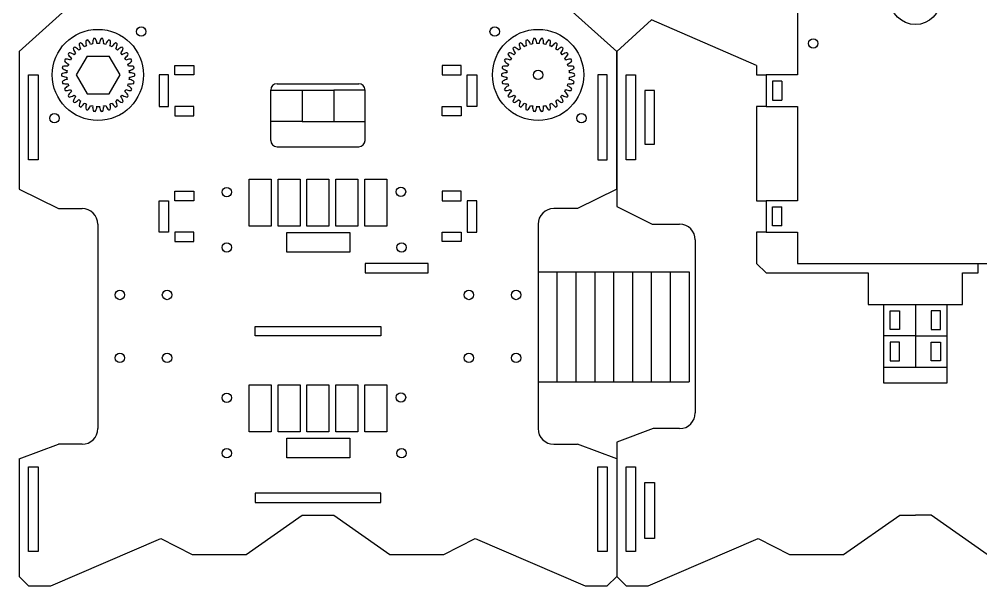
# Model space of a CAD drawing. Header units: millimetres. Extents: x 0 to 460, y 0 to 400.
# Drawn here: x 0 to 305.8, y 0 to 180.2 of the extents above; entities that cross this region are included whole.
import ezdxf

# ---------------------------------------------------------------- set-up
doc = ezdxf.new("R2010")
doc.units = ezdxf.units.MM
doc.layers.add('OL', color=1, linetype='Continuous')

msp = doc.modelspace()

# ---------------------------------------------------------------- linework, layer by layer
at = {"layer": 'OL'}
for p, q in [((0, 170), (25, 192.5)), ((190, 170), (165, 192.5)), ((201.11, 180), (190, 170)), ((234.5, 165.52), (201.11, 180)), ((17.52, 171.32), (17.32, 171.15)), ((19.29, 172.58), (19.06, 172.44)), ((19.52, 172.71), (19.29, 172.58)), ((20.7, 171.48), (20.59, 171.7)), ((21.51, 173.57), (21.26, 173.48)), ((21.29, 172.01), (21.38, 171.78)), ((21.77, 173.65), (21.51, 173.57)), ((22.66, 172.2), (22.6, 172.44)), ((23.35, 172.6), (23.4, 172.35)), ((23.89, 174.07), (23.62, 174.04)), ((24.16, 174.1), (23.89, 174.07)), ((24.73, 172.49), (24.72, 172.74)), ((25.49, 172.74), (25.48, 172.49)), ((26.32, 174.07), (26.06, 174.1)), ((26.59, 174.04), (26.32, 174.07)), ((26.82, 172.35), (26.86, 172.6)), ((27.61, 172.44), (27.55, 172.2)), ((28.7, 173.57), (28.45, 173.65)), ((28.96, 173.48), (28.7, 173.57)), ((28.83, 171.78), (28.92, 172.01)), ((29.62, 171.7), (29.51, 171.48)), ((30.93, 172.58), (30.69, 172.71)), ((31.16, 172.44), (30.93, 172.58)), ((32.89, 171.15), (32.69, 171.32)), ((157.42, 171.32), (157.21, 171.15)), ((159.18, 172.58), (158.95, 172.44)), ((159.42, 172.71), (159.18, 172.58)), ((160.59, 171.48), (160.48, 171.7)), ((161.4, 173.57), (161.15, 173.48)), ((161.18, 172.01), (161.28, 171.78)), ((161.66, 173.65), (161.4, 173.57)), ((162.56, 172.2), (162.49, 172.44)), ((163.25, 172.6), (163.29, 172.35)), ((163.78, 174.07), (163.52, 174.04)), ((164.05, 174.1), (163.78, 174.07)), ((164.63, 172.49), (164.62, 172.74)), ((165.38, 172.74), (165.37, 172.49)), ((166.22, 174.07), (165.95, 174.1)), ((166.48, 174.04), (166.22, 174.07)), ((166.71, 172.35), (166.75, 172.6)), ((167.51, 172.44), (167.44, 172.2)), ((168.6, 173.57), (168.34, 173.65)), ((168.85, 173.48), (168.6, 173.57)), ((168.72, 171.78), (168.82, 172.01)), ((169.52, 171.7), (169.41, 171.48)), ((170.82, 172.58), (170.58, 172.71)), ((171.05, 172.44), (170.82, 172.58)), ((172.79, 171.15), (172.58, 171.32)), ((15.69, 169.34), (15.54, 169.12)), ((15.85, 169.55), (15.69, 169.34)), ((17.32, 171.15), (17.12, 170.97)), ((17.43, 168.91), (17.24, 169.07)), ((17.75, 169.64), (17.93, 169.46)), ((21.61, 168.5), (18.11, 162.5)), ((18.93, 170.36), (18.78, 170.56)), ((19.4, 171.01), (19.54, 170.8)), ((21.61, 168.5), (28.61, 168.5)), ((32.11, 162.5), (28.61, 168.5)), ((30.68, 170.8), (30.82, 171.01)), ((31.44, 170.56), (31.28, 170.36)), ((32.28, 169.46), (32.46, 169.64)), ((32.98, 169.07), (32.78, 168.91)), ((33.09, 170.97), (32.89, 171.15)), ((34.52, 169.34), (34.36, 169.55)), ((34.68, 169.12), (34.52, 169.34)), ((155.59, 169.34), (155.43, 169.12)), ((155.75, 169.55), (155.59, 169.34)), ((157.21, 171.15), (157.02, 170.97)), ((157.32, 168.91), (157.13, 169.07)), ((157.64, 169.64), (157.82, 169.46)), ((158.82, 170.36), (158.67, 170.56)), ((159.29, 171.01), (159.43, 170.8)), ((170.57, 170.8), (170.71, 171.01)), ((171.33, 170.56), (171.18, 170.36)), ((172.18, 169.46), (172.36, 169.64)), ((172.87, 169.07), (172.68, 168.91)), ((172.98, 170.97), (172.79, 171.15)), ((174.41, 169.34), (174.25, 169.55)), ((174.57, 169.12), (174.41, 169.34)), ((190, 170), (190, 126.2)), ((13.78, 165.18), (13.73, 164.92)), ((14.48, 167.23), (14.37, 166.99)), ((14.59, 167.48), (14.48, 167.23)), ((15.49, 165.23), (15.25, 165.3)), ((15.48, 166.03), (15.72, 165.94)), ((16.27, 167.17), (16.04, 167.29)), ((16.43, 167.95), (16.64, 167.82)), ((33.57, 167.82), (33.79, 167.95)), ((34.17, 167.29), (33.95, 167.17)), ((34.5, 165.94), (34.73, 166.03)), ((34.97, 165.3), (34.73, 165.23)), ((35.74, 167.23), (35.63, 167.48)), ((35.84, 166.99), (35.74, 167.23)), ((36.49, 164.92), (36.43, 165.18)), ((153.68, 165.18), (153.62, 164.92)), ((154.37, 167.23), (154.26, 166.99)), ((154.48, 167.48), (154.37, 167.23)), ((155.38, 165.23), (155.14, 165.3)), ((155.38, 166.03), (155.61, 165.94)), ((156.16, 167.17), (155.94, 167.29)), ((156.32, 167.95), (156.53, 167.82)), ((173.47, 167.82), (173.68, 167.95)), ((174.06, 167.29), (173.84, 167.17)), ((174.39, 165.94), (174.62, 166.03)), ((174.86, 165.3), (174.62, 165.23)), ((175.63, 167.23), (175.52, 167.48)), ((175.74, 166.99), (175.63, 167.23)), ((176.38, 164.92), (176.32, 165.18)), ((234.5, 165.52), (234.5, 162.5)), ((13.47, 162.77), (13.47, 162.5)), ((13.47, 162.5), (13.47, 162.23)), ((13.73, 164.92), (13.67, 164.66)), ((15.13, 163.17), (14.88, 163.19)), ((14.96, 163.95), (15.21, 163.92)), ((18.11, 162.5), (21.61, 156.5)), ((28.61, 156.5), (32.11, 162.5)), ((35.01, 163.92), (35.25, 163.95)), ((35.34, 163.19), (35.08, 163.17)), ((36.54, 164.66), (36.49, 164.92)), ((36.74, 162.5), (36.74, 162.77)), ((36.74, 162.23), (36.74, 162.5)), ((153.37, 162.77), (153.36, 162.5)), ((153.36, 162.5), (153.37, 162.23)), ((153.62, 164.92), (153.57, 164.66)), ((155.02, 163.17), (154.77, 163.19)), ((154.85, 163.95), (155.1, 163.92)), ((174.9, 163.92), (175.15, 163.95)), ((175.23, 163.19), (174.98, 163.17)), ((176.43, 164.66), (176.38, 164.92)), ((176.64, 162.5), (176.63, 162.77)), ((176.63, 162.23), (176.64, 162.5)), ((247.5, 162.5), (237.5, 162.5)), ((237.5, 162.5), (237.5, 152.5)), ((13.67, 160.34), (13.73, 160.08)), ((13.73, 160.08), (13.78, 159.82)), ((14.88, 161.81), (15.13, 161.83)), ((15.21, 161.08), (14.96, 161.05)), ((15.25, 159.7), (15.49, 159.77)), ((15.72, 159.06), (15.48, 158.97)), ((34.73, 158.97), (34.5, 159.06)), ((34.73, 159.77), (34.97, 159.7)), ((35.25, 161.05), (35.01, 161.08)), ((35.08, 161.83), (35.34, 161.81)), ((36.43, 159.82), (36.49, 160.08)), ((36.49, 160.08), (36.54, 160.34)), ((82, 159.67), (108, 159.67)), ((153.57, 160.34), (153.62, 160.08)), ((153.62, 160.08), (153.68, 159.82)), ((154.77, 161.81), (155.02, 161.83)), ((155.1, 161.08), (154.85, 161.05)), ((155.14, 159.7), (155.38, 159.77)), ((155.61, 159.06), (155.38, 158.97)), ((174.62, 158.97), (174.39, 159.06)), ((174.62, 159.77), (174.86, 159.7)), ((175.15, 161.05), (174.9, 161.08)), ((174.98, 161.83), (175.23, 161.81)), ((176.32, 159.82), (176.38, 160.08)), ((176.38, 160.08), (176.43, 160.34)), ((242.5, 160.5), (239.5, 160.5)), ((239.5, 160.5), (239.5, 154.5)), ((242.5, 160.5), (242.5, 154.5)), ((14.37, 158.01), (14.48, 157.77)), ((14.48, 157.77), (14.59, 157.52)), ((16.04, 157.71), (16.27, 157.83)), ((16.64, 157.18), (16.43, 157.05)), ((17.24, 155.93), (17.43, 156.09)), ((21.61, 156.5), (28.61, 156.5)), ((32.78, 156.09), (32.98, 155.93)), ((33.79, 157.05), (33.57, 157.18)), ((33.95, 157.83), (34.17, 157.71)), ((35.63, 157.52), (35.74, 157.77)), ((35.74, 157.77), (35.84, 158.01)), ((80, 141.67), (80, 157.67)), ((80, 157.67), (90, 157.67)), ((90, 157.67), (90, 147.67)), ((90, 157.67), (100, 157.67)), ((110, 157.67), (100, 157.67)), ((100, 157.67), (100, 147.67)), ((110, 141.67), (110, 157.67)), ((154.26, 158.01), (154.37, 157.77)), ((154.37, 157.77), (154.48, 157.52)), ((155.94, 157.71), (156.16, 157.83)), ((156.53, 157.18), (156.32, 157.05)), ((157.13, 155.93), (157.32, 156.09)), ((172.68, 156.09), (172.87, 155.93)), ((173.68, 157.05), (173.47, 157.18)), ((173.84, 157.83), (174.06, 157.71)), ((175.52, 157.52), (175.63, 157.77)), ((175.63, 157.77), (175.74, 158.01)), ((15.54, 155.88), (15.69, 155.66)), ((15.69, 155.66), (15.85, 155.45)), ((17.12, 154.03), (17.32, 153.85)), ((17.32, 153.85), (17.52, 153.68)), ((17.93, 155.54), (17.75, 155.36)), ((18.78, 154.44), (18.93, 154.64)), ((19.54, 154.2), (19.4, 153.99)), ((20.59, 153.3), (20.7, 153.52)), ((21.38, 153.22), (21.29, 152.99)), ((28.92, 152.99), (28.83, 153.22)), ((29.51, 153.52), (29.62, 153.3)), ((30.82, 153.99), (30.68, 154.2)), ((31.28, 154.64), (31.44, 154.44)), ((32.46, 155.36), (32.28, 155.54)), ((32.69, 153.68), (32.89, 153.85)), ((32.89, 153.85), (33.09, 154.03)), ((34.36, 155.45), (34.52, 155.66)), ((34.52, 155.66), (34.68, 155.88)), ((155.43, 155.88), (155.59, 155.66)), ((155.59, 155.66), (155.75, 155.45)), ((157.02, 154.03), (157.21, 153.85)), ((157.21, 153.85), (157.42, 153.68)), ((157.82, 155.54), (157.64, 155.36)), ((158.67, 154.44), (158.82, 154.64)), ((159.43, 154.2), (159.29, 153.99)), ((160.48, 153.3), (160.59, 153.52)), ((161.28, 153.22), (161.18, 152.99)), ((168.82, 152.99), (168.72, 153.22)), ((169.41, 153.52), (169.52, 153.3)), ((170.71, 153.99), (170.57, 154.2)), ((171.18, 154.64), (171.33, 154.44)), ((172.36, 155.36), (172.18, 155.54)), ((172.58, 153.68), (172.79, 153.85)), ((172.79, 153.85), (172.98, 154.03)), ((174.25, 155.45), (174.41, 155.66)), ((174.41, 155.66), (174.57, 155.88)), ((239.5, 154.5), (242.5, 154.5)), ((19.06, 152.56), (19.29, 152.42)), ((19.29, 152.42), (19.52, 152.29)), ((21.26, 151.52), (21.51, 151.43)), ((21.51, 151.43), (21.77, 151.35)), ((22.6, 152.56), (22.66, 152.8)), ((23.4, 152.65), (23.35, 152.4)), ((23.62, 150.96), (23.89, 150.93)), ((23.89, 150.93), (24.16, 150.9)), ((24.72, 152.26), (24.73, 152.51)), ((25.48, 152.51), (25.49, 152.26)), ((26.06, 150.9), (26.32, 150.93)), ((26.32, 150.93), (26.59, 150.96)), ((26.86, 152.4), (26.82, 152.65)), ((27.55, 152.8), (27.61, 152.56)), ((28.45, 151.35), (28.7, 151.43)), ((28.7, 151.43), (28.96, 151.52)), ((30.69, 152.29), (30.93, 152.42)), ((30.93, 152.42), (31.16, 152.56)), ((158.95, 152.56), (159.18, 152.42)), ((159.18, 152.42), (159.42, 152.29)), ((161.15, 151.52), (161.4, 151.43)), ((161.4, 151.43), (161.66, 151.35)), ((162.49, 152.56), (162.56, 152.8)), ((163.29, 152.65), (163.25, 152.4)), ((163.52, 150.96), (163.78, 150.93)), ((163.78, 150.93), (164.05, 150.9)), ((164.62, 152.26), (164.63, 152.51)), ((165.37, 152.51), (165.38, 152.26)), ((165.95, 150.9), (166.22, 150.93)), ((166.22, 150.93), (166.48, 150.96)), ((166.75, 152.4), (166.71, 152.65)), ((167.44, 152.8), (167.51, 152.56)), ((168.34, 151.35), (168.6, 151.43)), ((168.6, 151.43), (168.85, 151.52)), ((170.58, 152.29), (170.82, 152.42)), ((170.82, 152.42), (171.05, 152.56)), ((234.5, 152.5), (234.5, 122.5)), ((237.5, 152.5), (247.5, 152.5)), ((90, 147.67), (80, 147.67)), ((90, 147.67), (100, 147.67)), ((100, 147.67), (110, 147.67)), ((82, 139.67), (108, 139.67)), ((0, 126.2), (12.5, 120)), ((190, 126.2), (177.5, 120)), ((190, 126.2), (190, 120.62)), ((247.5, 122.5), (237.5, 122.5)), ((237.5, 122.5), (237.5, 112.5)), ((12.5, 120), (20, 120)), ((177.5, 120), (170, 120)), ((190, 120.62), (201.33, 115)), ((239.5, 114.5), (239.5, 120.5)), ((239.5, 120.5), (242.5, 120.5)), ((242.5, 114.5), (242.5, 120.5)), ((25, 115), (25, 50)), ((165, 115), (165, 50)), ((201.33, 115), (210, 115)), ((242.5, 114.5), (239.5, 114.5)), ((234.5, 112.5), (234.5, 102.5)), ((237.5, 112.5), (247.5, 112.5)), ((215, 110), (215, 55)), ((234.5, 102.5), (237.5, 99.5)), ((305, 99.5), (305, 102.5)), ((305, 102.5), (315, 102.5)), ((165, 99.87), (213, 99.87)), ((171, 99.87), (171, 64.87)), ((177, 99.87), (177, 64.87)), ((183, 99.87), (183, 64.87)), ((189, 99.87), (189, 64.87)), ((195, 99.87), (195, 64.87)), ((201, 99.87), (201, 64.87)), ((207, 99.87), (207, 64.87)), ((213, 99.87), (213, 64.87)), ((237.5, 99.5), (269.99, 99.5)), ((269.99, 99.5), (269.95, 89.5)), ((300, 99.5), (305, 99.5)), ((300, 89.5), (300, 99.5)), ((269.95, 89.5), (300, 89.5)), ((274.98, 64.5), (274.98, 89.5)), ((294.98, 89.5), (294.98, 64.5)), ((284.98, 79.5), (294.98, 79.5)), ((284.98, 79.5), (284.98, 69.5)), ((274.98, 69.5), (294.98, 69.5)), ((165, 64.87), (213, 64.87)), ((294.98, 64.5), (274.98, 64.5)), ((201.6, 50), (190, 45.7)), ((210, 50), (201.6, 50)), ((0, 40.37), (12.5, 45)), ((20, 45), (12.5, 45)), ((170, 45), (177.5, 45)), ((190, 40.37), (177.5, 45)), ((190, 45.7), (190, 40.37)), ((0, 40.37), (0, 22.5)), ((190, 40.37), (190, 22.5)), ((190, 40.37), (190, 3)), ((0, 22.5), (0, 3)), ((72.14, 10), (90, 22.5)), ((90, 22.5), (100, 22.5)), ((100, 22.5), (117.86, 10)), ((190, 22.5), (190, 3)), ((262.14, 10), (280, 22.5)), ((280, 22.5), (285, 22.5)), ((290, 22.5), (285, 22.5)), ((307.86, 10), (290, 22.5)), ((10, 0), (45, 15)), ((45, 15), (55, 10)), ((135, 10), (145, 15)), ((145, 15), (180, 0)), ((200, 0), (235, 15)), ((235, 15), (245, 10)), ((55, 10), (72.14, 10)), ((117.86, 10), (135, 10)), ((245, 10), (262.14, 10)), ((0, 3), (3, 0)), ((3, 0), (10, 0)), ((180, 0), (187, 0)), ((187, 0), (190, 3)), ((190, 3), (193, 0)), ((193, 0), (200, 0))]:
    msp.add_line(p, q, dxfattribs=at)
for points in [[(247.5, 186.5), (247.5, 162.5)], [(0, 170), (0, 126.2)], [(190, 126.2), (190, 170)], [(234.5, 162.5), (237.5, 162.5), (237.5, 152.5), (234.5, 152.5)], [(247.5, 152.5), (247.5, 122.5)], [(234.5, 122.5), (237.5, 122.5), (237.5, 112.5), (234.5, 112.5)], [(247.5, 112.5), (247.5, 102.5), (322.5, 102.5), (322.5, 112.5)], [(284.98, 89.5), (284.98, 79.5), (274.98, 79.5)]]:
    msp.add_lwpolyline(points, dxfattribs=at)
for points in [[(49.5, 165.5), (55.5, 165.5), (55.5, 162.5), (49.5, 162.5)], [(140.5, 165.5), (134.5, 165.5), (134.5, 162.5), (140.5, 162.5)], [(3, 162.5), (6, 162.5), (6, 135.5), (3, 135.5)], [(44.5, 152.5), (47.5, 152.5), (47.5, 162.5), (44.5, 162.5)], [(145.5, 152.5), (142.5, 152.5), (142.5, 162.5), (145.5, 162.5)], [(187, 162.5), (184, 162.5), (184, 135.5), (187, 135.5)], [(193, 162.5), (196, 162.5), (196, 135.5), (193, 135.5)], [(202, 157.5), (199, 157.5), (199, 140.5), (202, 140.5)], [(49.5, 149.5), (55.5, 149.5), (55.5, 152.5), (49.5, 152.5)], [(140.5, 149.5), (134.5, 149.5), (134.5, 152.5), (140.5, 152.5)], [(73.1, 129.39), (80.1, 129.39), (80.1, 114.39), (73.1, 114.39)], [(82.3, 129.39), (89.3, 129.39), (89.3, 114.39), (82.3, 114.39)], [(91.5, 129.39), (98.5, 129.39), (98.5, 114.39), (91.5, 114.39)], [(100.7, 129.39), (107.7, 129.39), (107.7, 114.39), (100.7, 114.39)], [(109.9, 129.39), (116.9, 129.39), (116.9, 114.39), (109.9, 114.39)], [(49.5, 125.5), (55.5, 125.5), (55.5, 122.5), (49.5, 122.5)], [(140.5, 125.5), (134.5, 125.5), (134.5, 122.5), (140.5, 122.5)], [(44.5, 122.5), (47.5, 122.5), (47.5, 112.5), (44.5, 112.5)], [(145.5, 122.5), (142.5, 122.5), (142.5, 112.5), (145.5, 112.5)], [(49.5, 109.5), (55.5, 109.5), (55.5, 112.5), (49.5, 112.5)], [(85.12, 112.38), (105.1, 112.38), (105.1, 106.13), (85.12, 106.13)], [(140.5, 109.5), (134.5, 109.5), (134.5, 112.5), (140.5, 112.5)], [(110, 99.5), (130, 99.5), (130, 102.5), (110, 102.5)], [(276.98, 87.5), (279.98, 87.5), (279.98, 81.5), (276.98, 81.5)], [(292.98, 87.5), (289.98, 87.5), (289.98, 81.5), (292.98, 81.5)], [(75, 82.5), (115, 82.5), (115, 79.5), (75, 79.5)], [(276.98, 71.5), (279.98, 71.5), (279.98, 77.5), (276.98, 77.5)], [(292.98, 71.5), (289.98, 71.5), (289.98, 77.5), (292.98, 77.5)], [(73.1, 63.95), (80.1, 63.95), (80.1, 48.95), (73.1, 48.95)], [(82.3, 63.95), (89.3, 63.95), (89.3, 48.95), (82.3, 48.95)], [(91.5, 63.95), (98.5, 63.95), (98.5, 48.95), (91.5, 48.95)], [(100.7, 63.95), (107.7, 63.95), (107.7, 48.95), (100.7, 48.95)], [(109.9, 63.95), (116.9, 63.95), (116.9, 48.95), (109.9, 48.95)], [(85.12, 46.94), (105.1, 46.94), (105.1, 40.69), (85.12, 40.69)], [(3, 37.88), (6, 37.88), (6, 10.88), (3, 10.88)], [(184, 37.88), (187, 37.88), (187, 10.88), (184, 10.88)], [(193, 37.88), (196, 37.88), (196, 10.88), (193, 10.88)], [(199, 32.88), (202, 32.88), (202, 15), (199, 15)], [(75, 26.5), (115, 26.5), (115, 29.5), (75, 29.5)]]:
    msp.add_lwpolyline(points, close=True, dxfattribs=at)
for centre, radius in [((285, 186.5), 8), ((38.79, 176.29), 1.5), ((151.21, 176.29), 1.5), ((25, 162.5), 14.5), ((165, 162.5), 14.5), ((252.5, 172.5), 1.5), ((165, 162.5), 1.5), ((11.21, 148.71), 1.5), ((178.79, 148.71), 1.5), ((66, 125.23), 1.5), ((121.4, 125.33), 1.5), ((66, 107.61), 1.5), ((121.6, 107.61), 1.5), ((32, 92.5), 1.5), ((47, 92.5), 1.5), ((143, 92.5), 1.5), ((158, 92.5), 1.5), ((32, 72.5), 1.5), ((47, 72.5), 1.5), ((143, 72.5), 1.5), ((158, 72.5), 1.5), ((66, 59.79), 1.5), ((121.4, 59.89), 1.5), ((66, 42.16), 1.5), ((121.6, 42.16), 1.5)]:
    msp.add_circle(centre, radius, dxfattribs=at)
for centre, radius, start, end in [((16.34, 167.97), 3.55, 46.7595, 70.5884), ((22.61, 172.53), 3.55, 181.4116, 205.2405), ((17.67, 169.68), 3.55, 34.7595, 58.5884), ((25.11, 162.5), 10, 111.8537, 116.1463), ((24.75, 172.83), 3.55, 169.4116, 193.2405), ((19.33, 171.07), 3.55, 22.7595, 46.5884), ((25.11, 162.5), 10, 99.8537, 104.1463), ((26.9, 172.68), 3.55, 157.4116, 181.2405), ((21.23, 172.08), 3.55, 10.7595, 34.5884), ((25.11, 162.5), 10, 87.8537, 92.1463), ((28.98, 172.08), 3.55, 145.4116, 169.2405), ((23.31, 172.68), 3.55, 358.7595, 22.5884), ((25.11, 162.5), 10, 75.8537, 80.1463), ((30.89, 171.07), 3.55, 133.4116, 157.2405), ((25.11, 162.5), 10, 63.8537, 68.1463), ((25.46, 172.83), 3.55, 346.7595, 10.5884), ((32.54, 169.68), 3.55, 121.4116, 145.2405), ((27.6, 172.53), 3.55, 334.7595, 358.5884), ((33.87, 167.97), 3.55, 109.4116, 133.2405), ((156.23, 167.97), 3.55, 46.7595, 70.5884), ((162.5, 172.53), 3.55, 181.4116, 205.2405), ((157.56, 169.68), 3.55, 34.7595, 58.5884), ((165, 162.5), 10, 111.8537, 116.1463), ((164.64, 172.83), 3.55, 169.4116, 193.2405), ((159.22, 171.07), 3.55, 22.7595, 46.5884), ((165, 162.5), 10, 99.8537, 104.1463), ((166.8, 172.68), 3.55, 157.4116, 181.2405), ((161.13, 172.08), 3.55, 10.7595, 34.5884), ((165, 162.5), 10, 87.8537, 92.1463), ((168.87, 172.08), 3.55, 145.4116, 169.2405), ((163.2, 172.68), 3.55, 358.7595, 22.5884), ((165, 162.5), 10, 75.8537, 80.1463), ((170.78, 171.07), 3.55, 133.4116, 157.2405), ((165, 162.5), 10, 63.8537, 68.1463), ((165.36, 172.83), 3.55, 346.7595, 10.5884), ((172.44, 169.68), 3.55, 121.4116, 145.2405), ((167.5, 172.53), 3.55, 334.7595, 358.5884), ((173.77, 167.97), 3.55, 109.4116, 133.2405), ((18.75, 170.65), 3.55, 205.4116, 229.2405), ((15.39, 166.03), 3.55, 58.7595, 82.5884), ((20.58, 171.79), 3.55, 193.4116, 217.2405), ((25.11, 162.5), 10, 135.8537, 140.1463), ((25.11, 162.5), 10, 123.8537, 128.1463), ((25.11, 162.5), 10, 51.8537, 56.1463), ((25.11, 162.5), 10, 39.8537, 44.1463), ((29.63, 171.79), 3.55, 322.7595, 346.5884), ((34.82, 166.03), 3.55, 97.4116, 121.2405), ((31.47, 170.65), 3.55, 310.7595, 334.5884), ((158.64, 170.65), 3.55, 205.4116, 229.2405), ((155.29, 166.03), 3.55, 58.7595, 82.5884), ((160.47, 171.79), 3.55, 193.4116, 217.2405), ((165, 162.5), 10, 135.8537, 140.1463), ((165, 162.5), 10, 123.8537, 128.1463), ((165, 162.5), 10, 51.8537, 56.1463), ((165, 162.5), 10, 39.8537, 44.1463), ((169.53, 171.79), 3.55, 322.7595, 346.5884), ((174.71, 166.03), 3.55, 97.4116, 121.2405), ((171.36, 170.65), 3.55, 310.7595, 334.5884), ((14.8, 161.78), 3.55, 82.7595, 106.5884), ((17.19, 169.15), 3.55, 217.4116, 241.2405), ((14.87, 163.94), 3.55, 70.7595, 94.5884), ((25.11, 162.5), 10, 159.8537, 164.1463), ((25.11, 162.5), 10, 147.8537, 152.1463), ((25.11, 162.5), 10, 27.8537, 32.1463), ((35.34, 163.94), 3.55, 85.4116, 109.2405), ((25.11, 162.5), 10, 15.8537, 20.1463), ((33.02, 169.15), 3.55, 298.7595, 322.5884), ((35.42, 161.78), 3.55, 73.4116, 97.2405), ((154.69, 161.78), 3.55, 82.7595, 106.5884), ((157.09, 169.15), 3.55, 217.4116, 241.2405), ((154.77, 163.94), 3.55, 70.7595, 94.5884), ((165, 162.5), 10, 159.8537, 164.1463), ((165, 162.5), 10, 147.8537, 152.1463), ((165, 162.5), 10, 27.8537, 32.1463), ((175.23, 163.94), 3.55, 85.4116, 109.2405), ((165, 162.5), 10, 15.8537, 20.1463), ((172.91, 169.15), 3.55, 298.7595, 322.5884), ((175.31, 161.78), 3.55, 73.4116, 97.2405), ((15.17, 159.65), 3.55, 94.7595, 118.5884), ((15.17, 165.35), 3.55, 241.4116, 265.2405), ((15.98, 167.35), 3.55, 229.4116, 253.2405), ((25.11, 162.5), 10, 171.8537, 176.1463), ((25.11, 162.5), 10, 3.8537, 8.1463), ((34.23, 167.35), 3.55, 286.7595, 310.5884), ((35.04, 159.65), 3.55, 61.4116, 85.2405), ((35.04, 165.35), 3.55, 274.7595, 298.5884), ((155.07, 159.65), 3.55, 94.7595, 118.5884), ((155.07, 165.35), 3.55, 241.4116, 265.2405), ((155.88, 167.35), 3.55, 229.4116, 253.2405), ((165, 162.5), 10, 171.8537, 176.1463), ((165, 162.5), 10, 3.8537, 8.1463), ((174.12, 167.35), 3.55, 286.7595, 310.5884), ((174.93, 159.65), 3.55, 61.4116, 85.2405), ((174.93, 165.35), 3.55, 274.7595, 298.5884), ((15.98, 157.65), 3.55, 106.7595, 130.5884), ((14.8, 163.22), 3.55, 253.4116, 277.2405), ((25.11, 162.5), 10, 183.8537, 188.1463), ((25.11, 162.5), 10, 195.8537, 200.1463), ((25.11, 162.5), 10, 339.8537, 344.1463), ((35.42, 163.22), 3.55, 262.7595, 286.5884), ((25.11, 162.5), 10, 351.8537, 356.1463), ((34.23, 157.65), 3.55, 49.4116, 73.2405), ((82, 157.67), 2, 90, 180), ((108, 157.67), 2, 0, 90), ((155.88, 157.65), 3.55, 106.7595, 130.5884), ((154.69, 163.22), 3.55, 253.4116, 277.2405), ((165, 162.5), 10, 183.8537, 188.1463), ((165, 162.5), 10, 195.8537, 200.1463), ((165, 162.5), 10, 339.8537, 344.1463), ((175.31, 163.22), 3.55, 262.7595, 286.5884), ((165, 162.5), 10, 351.8537, 356.1463), ((174.12, 157.65), 3.55, 49.4116, 73.2405), ((17.19, 155.85), 3.55, 118.7595, 142.5884), ((14.87, 161.06), 3.55, 265.4116, 289.2405), ((18.75, 154.35), 3.55, 130.7595, 154.5884), ((25.11, 162.5), 10, 207.8537, 212.1463), ((25.11, 162.5), 10, 219.8537, 224.1463), ((25.11, 162.5), 10, 315.8537, 320.1463), ((25.11, 162.5), 10, 327.8537, 332.1463), ((31.47, 154.35), 3.55, 25.4116, 49.2405), ((35.34, 161.06), 3.55, 250.7595, 274.5884), ((33.02, 155.85), 3.55, 37.4116, 61.2405), ((157.09, 155.85), 3.55, 118.7595, 142.5884), ((154.77, 161.06), 3.55, 265.4116, 289.2405), ((158.64, 154.35), 3.55, 130.7595, 154.5884), ((165, 162.5), 10, 207.8537, 212.1463), ((165, 162.5), 10, 219.8537, 224.1463), ((165, 162.5), 10, 315.8537, 320.1463), ((165, 162.5), 10, 327.8537, 332.1463), ((171.36, 154.35), 3.55, 25.4116, 49.2405), ((175.23, 161.06), 3.55, 250.7595, 274.5884), ((172.91, 155.85), 3.55, 37.4116, 61.2405), ((15.39, 158.97), 3.55, 277.4116, 301.2405), ((20.58, 153.21), 3.55, 142.7595, 166.5884), ((16.34, 157.03), 3.55, 289.4116, 313.2405), ((25.11, 162.5), 10, 231.8537, 236.1463), ((22.61, 152.47), 3.55, 154.7595, 178.5884), ((17.67, 155.32), 3.55, 301.4116, 325.2405), ((25.11, 162.5), 10, 243.8537, 248.1463), ((24.75, 152.17), 3.55, 166.7595, 190.5884), ((25.11, 162.5), 10, 291.8537, 296.1463), ((25.46, 152.17), 3.55, 349.4116, 13.2405), ((32.54, 155.32), 3.55, 214.7595, 238.5884), ((25.11, 162.5), 10, 303.8537, 308.1463), ((27.6, 152.47), 3.55, 1.4116, 25.2405), ((33.87, 157.03), 3.55, 226.7595, 250.5884), ((29.63, 153.21), 3.55, 13.4116, 37.2405), ((34.82, 158.97), 3.55, 238.7595, 262.5884), ((155.29, 158.97), 3.55, 277.4116, 301.2405), ((160.47, 153.21), 3.55, 142.7595, 166.5884), ((156.23, 157.03), 3.55, 289.4116, 313.2405), ((165, 162.5), 10, 231.8537, 236.1463), ((162.5, 152.47), 3.55, 154.7595, 178.5884), ((157.56, 155.32), 3.55, 301.4116, 325.2405), ((165, 162.5), 10, 243.8537, 248.1463), ((164.64, 152.17), 3.55, 166.7595, 190.5884), ((165, 162.5), 10, 291.8537, 296.1463), ((165.36, 152.17), 3.55, 349.4116, 13.2405), ((172.44, 155.32), 3.55, 214.7595, 238.5884), ((165, 162.5), 10, 303.8537, 308.1463), ((167.5, 152.47), 3.55, 1.4116, 25.2405), ((173.77, 157.03), 3.55, 226.7595, 250.5884), ((169.53, 153.21), 3.55, 13.4116, 37.2405), ((174.71, 158.97), 3.55, 238.7595, 262.5884), ((19.33, 153.93), 3.55, 313.4116, 337.2405), ((25.11, 162.5), 10, 255.8537, 260.1463), ((26.9, 152.32), 3.55, 178.7595, 202.5884), ((21.23, 152.92), 3.55, 325.4116, 349.2405), ((25.11, 162.5), 10, 267.8537, 272.1463), ((28.98, 152.92), 3.55, 190.7595, 214.5884), ((23.31, 152.32), 3.55, 337.4116, 1.2405), ((25.11, 162.5), 10, 279.8537, 284.1463), ((30.89, 153.93), 3.55, 202.7595, 226.5884), ((159.22, 153.93), 3.55, 313.4116, 337.2405), ((165, 162.5), 10, 255.8537, 260.1463), ((166.8, 152.32), 3.55, 178.7595, 202.5884), ((161.13, 152.92), 3.55, 325.4116, 349.2405), ((165, 162.5), 10, 267.8537, 272.1463), ((168.87, 152.92), 3.55, 190.7595, 214.5884), ((163.2, 152.32), 3.55, 337.4116, 1.2405), ((165, 162.5), 10, 279.8537, 284.1463), ((170.78, 153.93), 3.55, 202.7595, 226.5884), ((82, 141.67), 2, 180, 270), ((108, 141.67), 2, 270, 0), ((20, 115), 5, 0, 90), ((170, 115), 5, 90, 180), ((210, 110), 5, 0, 90), ((210, 55), 5, 270, 0), ((20, 50), 5, 270, 0), ((170, 50), 5, 180, 270)]:
    msp.add_arc(centre, radius, start, end, dxfattribs=at)

doc.saveas('drawing.dxf')
